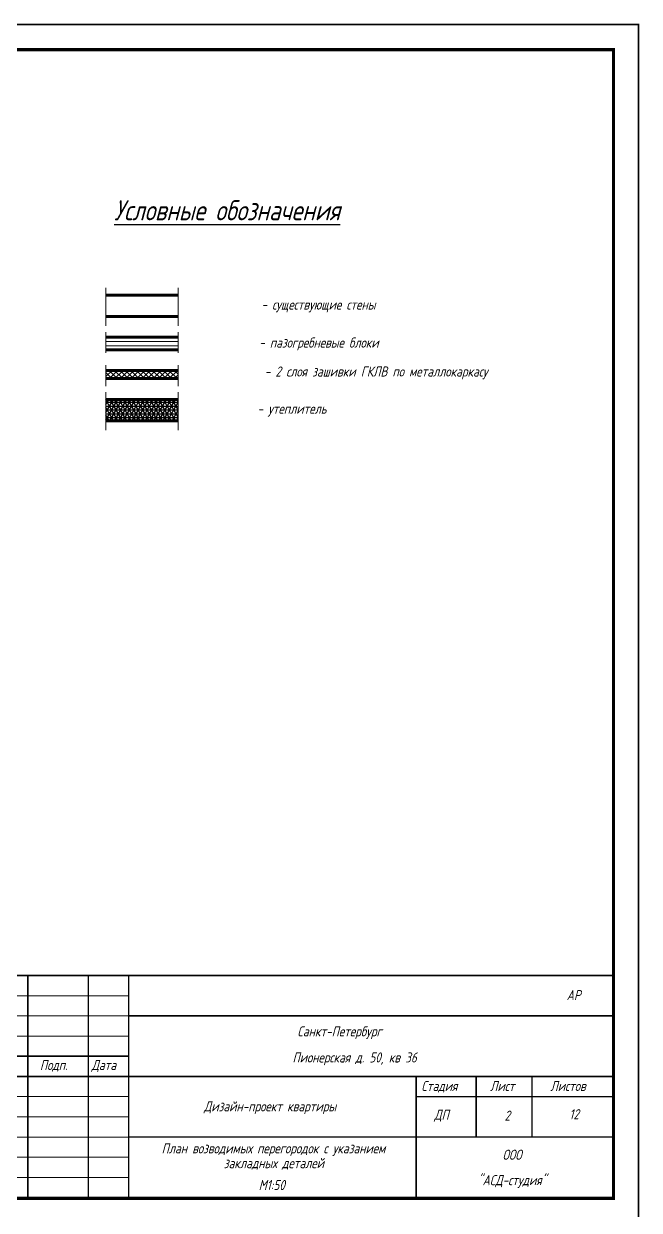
# Model space of a CAD drawing. Header units: millimetres. Extents: x 653176 to 972033, y 753746 to 925850.
# Drawn here: x 735067 to 742698, y 797693 to 812391 of the extents above; entities that cross this region are included whole.
import ezdxf
from ezdxf.enums import TextEntityAlignment as Align

# ---------------------------------------------------------------- set-up
doc = ezdxf.new("R2010")
doc.units = ezdxf.units.MM
doc.header["$LTSCALE"] = 10
for name, color, linetype, lineweight in [('AL', 7, 'Continuous', 30), ('stamp', 253, 'Continuous', 18), ('wall', 95, 'Continuous', 60), ('размh150', 7, 'Continuous', 9), ('ТЕКСТ1', 90, 'Continuous', 25)]:
    doc.layers.add(name, color=color, linetype=linetype, lineweight=lineweight)
doc.layers.add('AL2', color=240, linetype='Continuous', lineweight=30, transparency=0.5)
doc.layers.add('демонтаж', color=7, linetype='Continuous')
doc.styles.add('ГОСТ тип А', font='gost_a.shx', dxfattribs={"oblique": 15, "height": 125})

msp = doc.modelspace()

# ---------------------------------------------------------------- hatches: boundary and pattern name
at = {"layer": 'AL2'}
h = msp.add_hatch(dxfattribs=at)
h.set_pattern_fill('ANSI37', color=256, scale=15)
h.set_pattern_definition([(45, (47033.906, -35807.436), (-33.6759605, 33.6759605), []), (135, (47033.906, -35807.436), (-33.6759605, -33.6759605), [])])
h.paths.add_polyline_path([(736982.6, 807997.1), (736982.6, 808097), (736086.1, 808097), (736086.1, 807997.1)])
at = {"layer": 'демонтаж'}
h = msp.add_hatch(dxfattribs=at)
h.set_pattern_fill('NET3', color=256, scale=15)
h.set_pattern_definition([(0, (48475.838, -36688.59), (0, 47.625), []), (60, (48475.838, -36688.59), (-41.2444599, 23.8125), []), (120, (48475.838, -36688.59), (-41.2444599, -23.8125), [])])
h.paths.add_polyline_path([(736982.6, 807473.8), (736982.6, 807737.4), (736086.1, 807737.4), (736086.1, 807473.8)])

# ---------------------------------------------------------------- linework, layer by layer
at = {"layer": 'AL', "color": 7, "const_width": 20}
msp.add_lwpolyline([(721688, 812380.9), (742688, 812380.9), (742688, 797530.9), (721688, 797530.9), (721688, 812380.9)], dxfattribs=at)
for points in [[(722738, 812080.9), (742388, 812080.9), (742388, 797830.9), (722738, 797830.9)], [(722748, 812070.9), (742378, 812070.9), (742378, 797840.9), (722748, 797840.9)], [(722758, 812060.9), (742368, 812060.9), (742368, 797850.9), (722758, 797850.9)]]:
    msp.add_lwpolyline(points, close=True, dxfattribs=at)
at = {"layer": 'stamp'}
for p, q in [((736368, 800350.9), (733118, 800350.9)), ((736368, 800100.9), (733118, 800100.9)), ((736368, 799850.9), (733118, 799850.9)), ((736368, 799100.9), (733118, 799100.9)), ((736368, 798850.9), (733118, 798850.9)), ((736368, 798600.9), (733118, 798600.9)), ((736368, 798350.9), (733118, 798350.9)), ((736368, 798100.9), (733118, 798100.9))]:
    msp.add_line(p, q, dxfattribs=at)
msp.add_lwpolyline([(742368, 800600.9, 20, 20, 0), (733118, 800600.9, 20, 20, 0), (733118, 797850.9, 0, 0, 0)], format="xyseb", dxfattribs=at)
at = {"layer": 'stamp', "const_width": 20}
for points in [[(735118, 800600.9), (735118, 797850.9)], [(735868, 800600.9), (735868, 797850.9)], [(736368, 800600.9), (736368, 797850.9)], [(742368, 800100.9), (736368, 800100.9)], [(736368, 799600.9), (733118, 799600.9)], [(742368, 799350.9), (733118, 799350.9)], [(739931.6, 799350.9), (739931.6, 797850.9)], [(740676.8, 799350.9), (740676.8, 798600.9)], [(741368, 799350.9), (741368, 798600.9)], [(742368, 799100.9), (739931.6, 799100.9)], [(742368, 798600.9), (736368, 798600.9)]]:
    msp.add_lwpolyline(points, dxfattribs=at)
at = {"layer": 'wall'}
for p, q in [((736086.1, 809027.7), (736982.6, 809027.7)), ((736982.6, 808764.1), (736086.1, 808764.1)), ((736086.1, 808509.4), (736982.6, 808509.4)), ((736982.6, 808350.2), (736086.1, 808350.2)), ((736086.1, 808097), (736982.6, 808097)), ((736982.6, 807997.1), (736086.1, 807997.1)), ((736086.1, 807737.4), (736982.6, 807737.4)), ((736982.6, 807473.8), (736086.1, 807473.8))]:
    msp.add_line(p, q, dxfattribs=at)
at = {"layer": 'размh150'}
for p, q in [((736084.8, 808647.7), (736084.8, 809117.5)), ((736982.6, 808647.7), (736982.6, 809117.5)), ((736086.1, 808315), (736086.1, 808572.4)), ((736982.6, 808315), (736982.6, 808572.4)), ((736982.6, 808455.6), (736086.1, 808455.6)), ((736982.6, 808400.8), (736086.1, 808400.8)), ((736086.1, 807902.6), (736086.1, 808160)), ((736982.6, 807902.6), (736982.6, 808160)), ((736084.8, 807357.5), (736084.8, 807827.2)), ((736982.6, 807357.5), (736982.6, 807827.2))]:
    msp.add_line(p, q, dxfattribs=at)

# ---------------------------------------------------------------- texts
at = {"layer": 'stamp', "style": 'ГОСТ тип А', "oblique": 15}
for s, p in [('АР', (741883.8, 800358.1)), ('Санкт-Петербург', (738983.3, 799893.2)), ('Пионерская д. 50, кв 36 ', (739201.5, 799569.8)), ('ДП', (740246, 798865.1)), ('2', (741061, 798865.1)), ('12', (741890.1, 798883.4))]:
    msp.add_text(s, height=125, dxfattribs=at).set_placement(p, align=Align.MIDDLE)
for s, p in [('Подп.', (735268, 799430.9)), ('Дата', (735908.6, 799430.9)), ('Стадия', (739996.9, 799170.9)), ('Лист', (740848, 799170.9)), ('Листов', (741595.5, 799170.9))]:
    msp.add_text(s, height=125, dxfattribs=at).set_placement(p)
for s, p in [('Дизайн-проект квартиры', (738120.7, 798918.4)), ('План возводимых перегородок с указанием', (738162.9, 798398)), ('ООО', (741121, 798318.9)), ('ООО', (741121, 798318.9)), ('закладных деталей', (738167.9, 798214.5)), ('"АСД-студия"', (741121, 798003.9)), ('"АСД-студия"', (741121, 798003.9)), ('М1:50', (738141.6, 797943.3))]:
    msp.add_text(s, height=125, dxfattribs=at).set_placement(p, align=Align.CENTER)
at = {"layer": 'ТЕКСТ1', "lineweight": 25, "ltscale": 200, "attachment_point": 5, "style": 'ГОСТ тип А'}
for s, insert, char_height in [('{\\LУсловные обозначения}', (737588.2, 810080.5), 250), ('- существующие стены', (738721, 808895.3), 125), ('- пазогребневые блоки', (738726, 808424.3), 125), ('- 2 слоя зашивки ГКЛВ по металлокаркасу  ', (739435.6, 808066.2), 125), ('- утеплитель', (738392.4, 807605), 125)]:
    msp.add_mtext(s, dxfattribs=dict(at, insert=insert, char_height=char_height))

doc.saveas('drawing.dxf')
